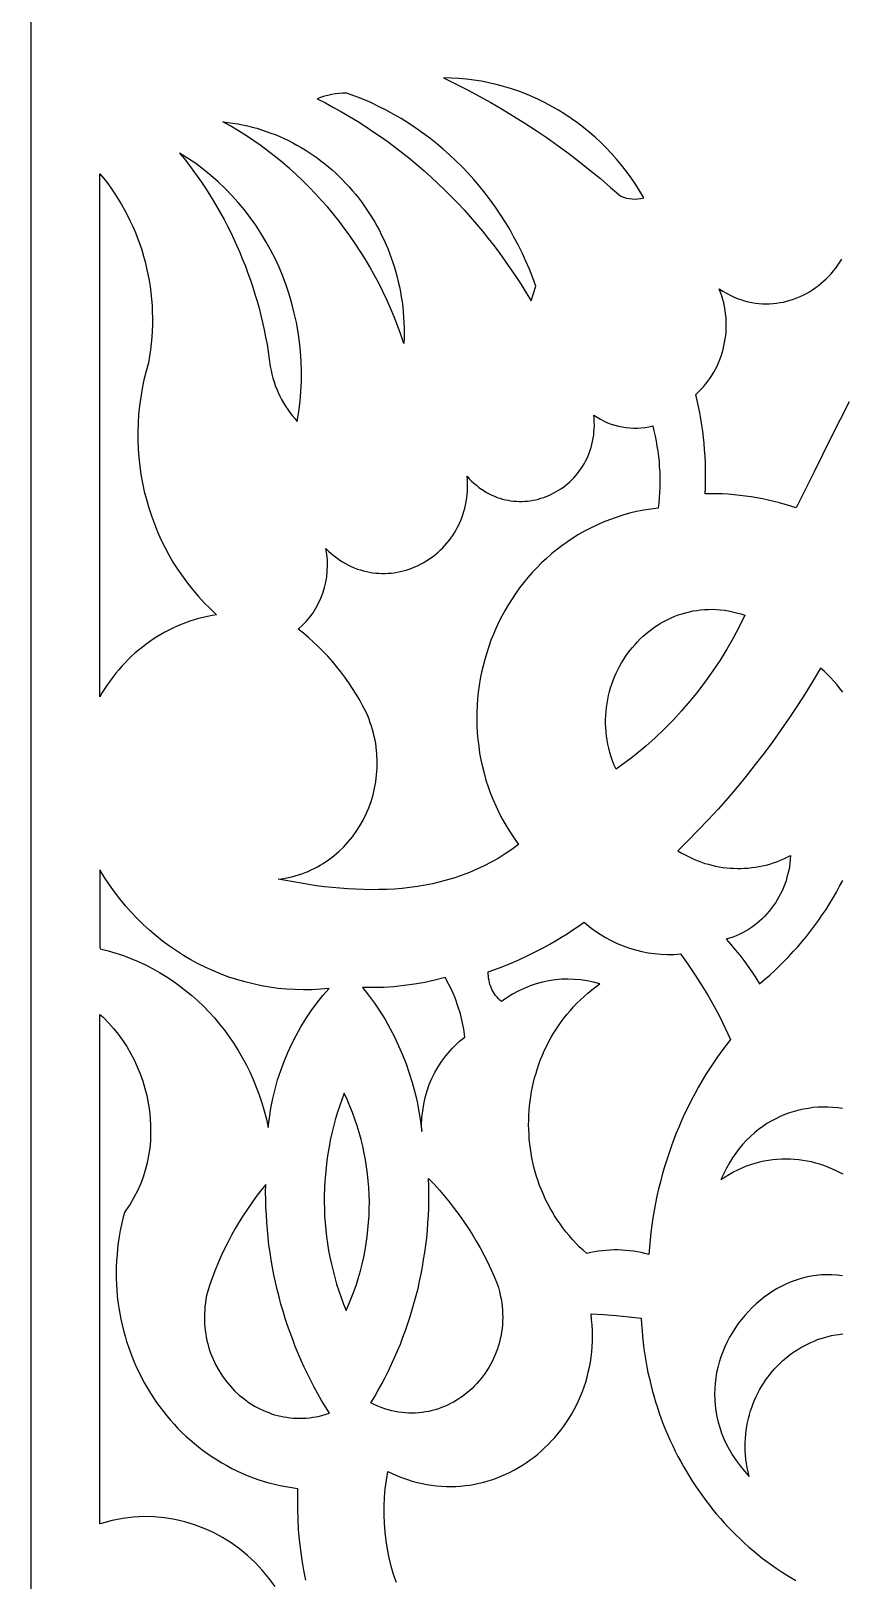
# Model space of a CAD drawing. Extents: x -570 to 570, y -425 to 425.
# Drawn here: x -510 to -451.2, y -110.7 to 1.6 of the extents above; entities that cross this region are included whole.
import ezdxf

# ---------------------------------------------------------------- set-up
doc = ezdxf.new("R2010")
doc.units = 0
doc.layers.add('LAYER_1', color=18, linetype='CONTINUOUS')
doc.layers.add('LAYER_2', color=4, linetype='CONTINUOUS')

msp = doc.modelspace()

# ---------------------------------------------------------------- linework, layer by layer
at = {"layer": 'LAYER_1'}
for points in [[(-480.08, -1.77), (-479.21, -2.19), (-478.35, -2.63), (-477.5, -3.08), (-476.66, -3.55), (-475.82, -4.03), (-475, -4.53), (-474.18, -5.04), (-473.37, -5.57), (-472.57, -6.12), (-471.77, -6.68), (-470.99, -7.25), (-470.22, -7.84), (-469.46, -8.45), (-468.7, -9.07), (-467.96, -9.7), (-467.23, -10.35), (-467.03, -10.42), (-466.82, -10.48), (-466.61, -10.52), (-466.4, -10.54), (-466.19, -10.55), (-465.98, -10.54), (-465.77, -10.51), (-465.56, -10.46), (-465.85, -9.97), (-466.16, -9.48), (-466.48, -9.01), (-466.82, -8.55), (-467.17, -8.1), (-467.53, -7.66), (-467.9, -7.24), (-468.29, -6.84), (-468.68, -6.44), (-469.09, -6.07), (-469.51, -5.7), (-469.93, -5.35), (-470.37, -5.02), (-470.82, -4.7), (-471.28, -4.39), (-471.74, -4.1), (-472.22, -3.83), (-472.7, -3.57), (-473.19, -3.33), (-473.68, -3.11), (-474.19, -2.9), (-474.7, -2.71), (-475.21, -2.53), (-475.74, -2.38), (-476.26, -2.24), (-476.8, -2.12), (-477.33, -2.01), (-477.88, -1.93), (-478.42, -1.86), (-478.97, -1.81), (-479.53, -1.78)], [(-487.11, -2.86), (-487.38, -2.87), (-487.65, -2.89), (-487.92, -2.93), (-488.19, -2.97), (-488.46, -3.03), (-488.72, -3.1), (-488.99, -3.18), (-489.24, -3.28), (-488.65, -3.58), (-488.06, -3.9), (-487.47, -4.23), (-486.89, -4.57), (-486.32, -4.91), (-485.76, -5.27), (-485.2, -5.64), (-484.65, -6.02), (-484.1, -6.41), (-483.56, -6.81), (-483.03, -7.22), (-482.51, -7.64), (-481.99, -8.07), (-481.48, -8.51), (-480.98, -8.96), (-480.49, -9.42), (-480, -9.88), (-479.52, -10.36), (-479.05, -10.85), (-478.59, -11.34), (-478.14, -11.84), (-477.69, -12.36), (-477.26, -12.88), (-476.83, -13.4), (-476.41, -13.94), (-476, -14.49), (-475.6, -15.04), (-475.21, -15.6), (-474.83, -16.17), (-474.45, -16.75), (-474.09, -17.34), (-473.73, -17.93), (-473.39, -16.87), (-473.61, -16.25), (-473.85, -15.64), (-474.11, -15.04), (-474.38, -14.45), (-474.67, -13.87), (-474.97, -13.3), (-475.28, -12.74), (-475.61, -12.19), (-475.96, -11.65), (-476.32, -11.13), (-476.69, -10.61), (-477.07, -10.11), (-477.47, -9.61), (-477.88, -9.13), (-478.3, -8.66), (-478.73, -8.21), (-479.18, -7.77), (-479.64, -7.34), (-480.11, -6.92), (-480.59, -6.52), (-481.08, -6.13), (-481.58, -5.76), (-482.09, -5.4), (-482.61, -5.05), (-483.14, -4.72), (-483.68, -4.41), (-484.23, -4.11), (-484.79, -3.83), (-485.36, -3.56), (-485.93, -3.31), (-486.52, -3.08)], [(-496.08, -4.95), (-495.72, -4.99), (-495.36, -5.04), (-495, -5.1), (-494.65, -5.17), (-494.3, -5.24), (-493.96, -5.33), (-493.62, -5.42), (-493.28, -5.53), (-492.94, -5.64), (-492.61, -5.76), (-492.28, -5.88), (-491.96, -6.02), (-491.64, -6.16), (-491.33, -6.31), (-491.02, -6.47), (-490.71, -6.63), (-490.41, -6.81), (-490.11, -6.99), (-489.82, -7.17), (-489.53, -7.37), (-489.25, -7.57), (-488.97, -7.78), (-488.69, -7.99), (-488.42, -8.21), (-488.16, -8.44), (-487.9, -8.67), (-487.65, -8.91), (-487.4, -9.16), (-487.16, -9.41), (-486.93, -9.67), (-486.7, -9.93), (-486.47, -10.2), (-486.25, -10.47), (-486.04, -10.75), (-485.83, -11.04), (-485.63, -11.32), (-485.44, -11.62), (-485.25, -11.92), (-485.07, -12.22), (-484.9, -12.53), (-484.73, -12.84), (-484.57, -13.16), (-484.41, -13.48), (-484.27, -13.81), (-484.13, -14.14), (-484, -14.47), (-483.87, -14.81), (-483.75, -15.15), (-483.64, -15.5), (-483.54, -15.84), (-483.44, -16.2), (-483.36, -16.55), (-483.28, -16.91), (-483.21, -17.27), (-483.14, -17.63), (-483.09, -18), (-483.04, -18.37), (-483, -18.74), (-482.97, -19.11), (-482.95, -19.49), (-482.94, -19.86), (-482.93, -20.24), (-482.94, -20.63), (-482.95, -21.01), (-483.17, -20.36), (-483.41, -19.72), (-483.65, -19.09), (-483.92, -18.47), (-484.19, -17.85), (-484.48, -17.24), (-484.78, -16.64), (-485.1, -16.05), (-485.42, -15.47), (-485.76, -14.89), (-486.12, -14.33), (-486.48, -13.77), (-486.86, -13.23), (-487.25, -12.69), (-487.65, -12.16), (-488.06, -11.65), (-488.48, -11.14), (-488.92, -10.65), (-489.36, -10.16), (-489.82, -9.69), (-490.29, -9.23), (-490.76, -8.78), (-491.25, -8.34), (-491.75, -7.91), (-492.26, -7.49), (-492.77, -7.09), (-493.3, -6.7), (-493.84, -6.32), (-494.38, -5.96), (-494.94, -5.61), (-495.5, -5.27)], [(-499.23, -7.21), (-498.9, -7.62), (-498.57, -8.03), (-498.26, -8.46), (-497.95, -8.89), (-497.64, -9.32), (-497.35, -9.76), (-497.06, -10.21), (-496.78, -10.66), (-496.51, -11.11), (-496.25, -11.57), (-496, -12.04), (-495.75, -12.51), (-495.51, -12.98), (-495.28, -13.46), (-495.06, -13.94), (-494.85, -14.43), (-494.65, -14.92), (-494.45, -15.42), (-494.26, -15.92), (-494.09, -16.42), (-493.92, -16.93), (-493.76, -17.44), (-493.6, -17.95), (-493.46, -18.47), (-493.33, -18.98), (-493.2, -19.51), (-493.09, -20.03), (-492.98, -20.56), (-492.88, -21.09), (-492.79, -21.62), (-492.72, -22.16), (-492.65, -22.69), (-492.59, -22.97), (-492.53, -23.25), (-492.45, -23.53), (-492.37, -23.8), (-492.28, -24.06), (-492.18, -24.32), (-492.07, -24.58), (-491.95, -24.84), (-491.82, -25.08), (-491.68, -25.33), (-491.54, -25.57), (-491.38, -25.8), (-491.22, -26.03), (-491.05, -26.25), (-490.87, -26.46), (-490.69, -26.67), (-490.57, -25.94), (-490.48, -25.21), (-490.42, -24.49), (-490.39, -23.77), (-490.39, -23.04), (-490.41, -22.33), (-490.46, -21.61), (-490.53, -20.9), (-490.63, -20.2), (-490.75, -19.5), (-490.9, -18.81), (-491.08, -18.13), (-491.27, -17.45), (-491.5, -16.79), (-491.74, -16.13), (-492.01, -15.49), (-492.3, -14.86), (-492.62, -14.23), (-492.96, -13.62), (-493.32, -13.03), (-493.7, -12.45), (-494.1, -11.88), (-494.52, -11.33), (-494.97, -10.8), (-495.43, -10.28), (-495.92, -9.78), (-496.42, -9.3), (-496.95, -8.84), (-497.49, -8.4), (-498.05, -7.98), (-498.64, -7.58)], [(-505, -46.63), (-505, -8.72), (-504.71, -9.07), (-504.43, -9.43), (-504.17, -9.8), (-503.91, -10.17), (-503.67, -10.55), (-503.43, -10.94), (-503.21, -11.33), (-503, -11.73), (-502.8, -12.14), (-502.61, -12.55), (-502.43, -12.97), (-502.27, -13.39), (-502.11, -13.81), (-501.97, -14.24), (-501.84, -14.68), (-501.72, -15.11), (-501.61, -15.56), (-501.52, -16), (-501.43, -16.45), (-501.36, -16.9), (-501.3, -17.35), (-501.26, -17.8), (-501.22, -18.26), (-501.2, -18.72), (-501.19, -19.18), (-501.19, -19.64), (-501.21, -20.1), (-501.24, -20.56), (-501.28, -21.03), (-501.33, -21.49), (-501.4, -21.95), (-501.48, -22.41), (-501.65, -23.03), (-501.81, -23.65), (-501.94, -24.28), (-502.04, -24.9), (-502.13, -25.53), (-502.19, -26.16), (-502.23, -26.79), (-502.25, -27.42), (-502.25, -28.04), (-502.22, -28.67), (-502.18, -29.29), (-502.11, -29.91), (-502.02, -30.52), (-501.91, -31.14), (-501.78, -31.74), (-501.63, -32.34), (-501.46, -32.94), (-501.27, -33.52), (-501.05, -34.1), (-500.82, -34.68), (-500.57, -35.24), (-500.3, -35.79), (-500.01, -36.34), (-499.7, -36.87), (-499.37, -37.39), (-499.02, -37.9), (-498.65, -38.4), (-498.26, -38.89), (-497.86, -39.36), (-497.44, -39.82), (-496.99, -40.26), (-496.54, -40.69), (-496.87, -40.74), (-497.19, -40.81), (-497.52, -40.88), (-497.84, -40.96), (-498.16, -41.06), (-498.47, -41.16), (-498.79, -41.27), (-499.1, -41.39), (-499.4, -41.52), (-499.7, -41.65), (-500, -41.8), (-500.29, -41.95), (-500.58, -42.11), (-500.86, -42.29), (-501.14, -42.46), (-501.41, -42.65), (-501.68, -42.85), (-501.94, -43.05), (-502.2, -43.26), (-502.46, -43.48), (-502.7, -43.7), (-502.94, -43.93), (-503.18, -44.17), (-503.41, -44.42), (-503.63, -44.67), (-503.85, -44.93), (-504.06, -45.2), (-504.26, -45.47), (-504.45, -45.75), (-504.64, -46.04), (-504.83, -46.33)], [(-464.91, -26.99), (-464.82, -27.36), (-464.74, -27.73), (-464.66, -28.09), (-464.6, -28.46), (-464.54, -28.83), (-464.49, -29.21), (-464.45, -29.58), (-464.43, -29.95), (-464.4, -30.33), (-464.39, -30.7), (-464.39, -31.08), (-464.4, -31.45), (-464.41, -31.83), (-464.44, -32.2), (-464.47, -32.58), (-464.51, -32.95), (-465.04, -33.02), (-465.56, -33.11), (-466.08, -33.21), (-466.58, -33.33), (-467.08, -33.47), (-467.56, -33.63), (-468.04, -33.8), (-468.51, -33.98), (-468.96, -34.18), (-469.41, -34.4), (-469.85, -34.63), (-470.28, -34.87), (-470.69, -35.13), (-471.1, -35.4), (-471.5, -35.68), (-471.88, -35.98), (-472.26, -36.28), (-472.62, -36.6), (-472.97, -36.93), (-473.31, -37.28), (-473.64, -37.63), (-473.96, -37.99), (-474.27, -38.36), (-474.56, -38.74), (-474.84, -39.13), (-475.11, -39.53), (-475.37, -39.94), (-475.61, -40.36), (-475.84, -40.78), (-476.06, -41.21), (-476.27, -41.64), (-476.46, -42.09), (-476.64, -42.54), (-476.8, -42.99), (-476.95, -43.45), (-477.09, -43.92), (-477.21, -44.38), (-477.32, -44.86), (-477.42, -45.33), (-477.5, -45.81), (-477.56, -46.3), (-477.61, -46.78), (-477.65, -47.27), (-477.67, -47.76), (-477.67, -48.25), (-477.66, -48.74), (-477.63, -49.24), (-477.59, -49.73), (-477.53, -50.22), (-477.46, -50.71), (-477.37, -51.21), (-477.26, -51.7), (-477.14, -52.18), (-477, -52.67), (-476.84, -53.15), (-476.67, -53.64), (-476.48, -54.11), (-476.27, -54.59), (-476.04, -55.06), (-475.8, -55.53), (-475.53, -55.99), (-475.25, -56.44), (-474.96, -56.89), (-474.64, -57.34), (-475.13, -57.7), (-475.62, -58.03), (-476.12, -58.35), (-476.63, -58.63), (-477.14, -58.9), (-477.66, -59.14), (-478.19, -59.37), (-478.72, -59.57), (-479.25, -59.75), (-479.79, -59.91), (-480.33, -60.06), (-480.87, -60.19), (-481.42, -60.29), (-481.97, -60.39), (-482.53, -60.46), (-483.08, -60.52), (-483.64, -60.57), (-484.2, -60.6), (-484.77, -60.61), (-485.33, -60.62), (-485.89, -60.61), (-486.46, -60.59), (-487.02, -60.56), (-487.59, -60.51), (-488.16, -60.46), (-488.72, -60.4), (-489.28, -60.33), (-489.85, -60.25), (-490.97, -60.06), (-492.08, -59.85), (-491.82, -59.82), (-491.57, -59.78), (-491.32, -59.74), (-491.07, -59.68), (-490.83, -59.62), (-490.59, -59.55), (-490.35, -59.47), (-490.12, -59.38), (-489.89, -59.29), (-489.67, -59.19), (-489.45, -59.08), (-489.23, -58.97), (-489.02, -58.85), (-488.81, -58.73), (-488.41, -58.46), (-488.03, -58.17), (-487.66, -57.85), (-487.32, -57.52), (-486.99, -57.16), (-486.69, -56.79), (-486.41, -56.4), (-486.14, -55.99), (-485.91, -55.57), (-485.69, -55.13), (-485.5, -54.68), (-485.33, -54.22), (-485.19, -53.75), (-485.08, -53.27), (-484.99, -52.79), (-484.93, -52.29), (-484.89, -51.79), (-484.89, -51.29), (-484.91, -50.79), (-484.96, -50.28), (-485, -50.03), (-485.04, -49.77), (-485.1, -49.52), (-485.16, -49.26), (-485.23, -49.01), (-485.3, -48.76), (-485.39, -48.51), (-485.48, -48.26), (-485.58, -48.01), (-485.69, -47.76), (-485.92, -47.32), (-486.16, -46.88), (-486.41, -46.45), (-486.67, -46.03), (-486.94, -45.62), (-487.23, -45.22), (-487.52, -44.83), (-487.83, -44.44), (-488.14, -44.07), (-488.47, -43.7), (-488.8, -43.35), (-489.14, -43), (-489.5, -42.67), (-489.86, -42.34), (-490.23, -42.03), (-490.61, -41.72), (-490.31, -41.45), (-490.03, -41.17), (-489.78, -40.86), (-489.54, -40.54), (-489.33, -40.2), (-489.14, -39.85), (-488.97, -39.48), (-488.83, -39.11), (-488.71, -38.72), (-488.62, -38.33), (-488.55, -37.93), (-488.51, -37.53), (-488.49, -37.12), (-488.5, -36.71), (-488.54, -36.3), (-488.61, -35.89), (-488.42, -36.07), (-488.22, -36.25), (-488.02, -36.42), (-487.82, -36.57), (-487.61, -36.72), (-487.41, -36.85), (-487.19, -36.97), (-486.98, -37.09), (-486.77, -37.19), (-486.55, -37.28), (-486.33, -37.37), (-486.11, -37.44), (-485.89, -37.51), (-485.67, -37.56), (-485.44, -37.6), (-485.22, -37.64), (-485, -37.67), (-484.77, -37.68), (-484.55, -37.69), (-484.32, -37.69), (-484.1, -37.68), (-483.88, -37.66), (-483.66, -37.64), (-483.44, -37.6), (-483.22, -37.56), (-483.01, -37.51), (-482.79, -37.45), (-482.58, -37.38), (-482.37, -37.3), (-482.17, -37.22), (-481.96, -37.13), (-481.76, -37.03), (-481.56, -36.92), (-481.37, -36.81), (-481.18, -36.69), (-481, -36.56), (-480.81, -36.43), (-480.64, -36.29), (-480.47, -36.14), (-480.3, -35.99), (-480.14, -35.83), (-479.98, -35.66), (-479.83, -35.49), (-479.68, -35.31), (-479.55, -35.13), (-479.41, -34.93), (-479.29, -34.74), (-479.17, -34.54), (-479.06, -34.33), (-478.95, -34.12), (-478.85, -33.9), (-478.76, -33.67), (-478.68, -33.45), (-478.61, -33.21), (-478.54, -32.97), (-478.49, -32.73), (-478.44, -32.48), (-478.4, -32.23), (-478.37, -31.98), (-478.35, -31.72), (-478.34, -31.45), (-478.34, -31.18), (-478.35, -30.91), (-478.37, -30.63), (-478.21, -30.82), (-478.04, -30.99), (-477.87, -31.15), (-477.69, -31.3), (-477.51, -31.45), (-477.33, -31.58), (-477.14, -31.7), (-476.96, -31.82), (-476.77, -31.92), (-476.57, -32.01), (-476.38, -32.1), (-476.19, -32.18), (-475.99, -32.24), (-475.79, -32.3), (-475.59, -32.35), (-475.39, -32.39), (-475.19, -32.43), (-474.99, -32.45), (-474.79, -32.46), (-474.59, -32.47), (-474.38, -32.47), (-474.18, -32.46), (-473.98, -32.44), (-473.79, -32.42), (-473.59, -32.39), (-473.39, -32.35), (-473.2, -32.3), (-473.01, -32.24), (-472.81, -32.18), (-472.63, -32.11), (-472.44, -32.04), (-472.26, -31.95), (-471.9, -31.76), (-471.73, -31.66), (-471.56, -31.55), (-471.39, -31.43), (-471.23, -31.31), (-471.07, -31.18), (-470.92, -31.04), (-470.77, -30.9), (-470.63, -30.75), (-470.49, -30.6), (-470.36, -30.44), (-470.23, -30.27), (-470.11, -30.1), (-469.99, -29.93), (-469.89, -29.75), (-469.78, -29.56), (-469.69, -29.37), (-469.6, -29.17), (-469.52, -28.97), (-469.44, -28.76), (-469.38, -28.55), (-469.32, -28.34), (-469.27, -28.12), (-469.23, -27.89), (-469.19, -27.66), (-469.17, -27.43), (-469.15, -27.2), (-469.14, -26.96), (-469.15, -26.71), (-469.16, -26.46), (-469.18, -26.21), (-468.94, -26.37), (-468.7, -26.51), (-468.44, -26.64), (-468.19, -26.76), (-467.93, -26.86), (-467.66, -26.94), (-467.39, -27.02), (-467.12, -27.07), (-466.85, -27.12), (-466.57, -27.14), (-466.3, -27.16), (-466.02, -27.16), (-465.74, -27.14), (-465.46, -27.11), (-465.19, -27.06)], [(-458.22, -40.72), (-458.63, -41.56), (-459.07, -42.38), (-459.54, -43.19), (-460.02, -43.98), (-460.54, -44.75), (-461.07, -45.5), (-461.63, -46.24), (-462.21, -46.95), (-462.81, -47.64), (-463.43, -48.32), (-464.07, -48.97), (-464.73, -49.6), (-465.41, -50.21), (-466.11, -50.79), (-466.47, -51.08), (-466.83, -51.35), (-467.2, -51.62), (-467.57, -51.89), (-467.7, -51.59), (-467.82, -51.28), (-467.92, -50.98), (-468.01, -50.68), (-468.09, -50.37), (-468.16, -50.07), (-468.21, -49.77), (-468.26, -49.47), (-468.29, -49.17), (-468.31, -48.87), (-468.32, -48.57), (-468.32, -48.27), (-468.31, -47.98), (-468.29, -47.69), (-468.26, -47.4), (-468.22, -47.11), (-468.17, -46.82), (-468.11, -46.54), (-468.04, -46.26), (-467.97, -45.99), (-467.88, -45.72), (-467.78, -45.45), (-467.68, -45.19), (-467.56, -44.93), (-467.44, -44.68), (-467.31, -44.43), (-467.17, -44.18), (-467.03, -43.95), (-466.88, -43.71), (-466.72, -43.48), (-466.55, -43.26), (-466.37, -43.05), (-466.19, -42.84), (-466, -42.64), (-465.81, -42.44), (-465.61, -42.25), (-465.4, -42.07), (-465.19, -41.9), (-464.97, -41.73), (-464.75, -41.57), (-464.52, -41.42), (-464.29, -41.28), (-464.05, -41.15), (-463.8, -41.02), (-463.56, -40.91), (-463.3, -40.8), (-463.05, -40.7), (-462.78, -40.62), (-462.52, -40.54), (-462.25, -40.47), (-461.98, -40.41), (-461.7, -40.37), (-461.43, -40.33), (-461.15, -40.31), (-460.86, -40.3), (-460.58, -40.29), (-460.29, -40.3), (-460, -40.33), (-459.7, -40.36), (-459.41, -40.41), (-459.11, -40.47), (-458.82, -40.54), (-458.52, -40.62)], [(-505, -64.8), (-504.98, -64.9), (-504.41, -65.04), (-503.85, -65.21), (-503.3, -65.39), (-502.76, -65.6), (-502.23, -65.82), (-501.7, -66.07), (-501.19, -66.33), (-500.69, -66.61), (-500.19, -66.91), (-499.71, -67.23), (-499.24, -67.56), (-498.79, -67.92), (-498.34, -68.28), (-497.91, -68.67), (-497.49, -69.07), (-497.09, -69.48), (-496.7, -69.91), (-496.32, -70.36), (-495.96, -70.81), (-495.62, -71.29), (-495.29, -71.77), (-494.97, -72.27), (-494.68, -72.78), (-494.4, -73.3), (-494.13, -73.83), (-493.89, -74.38), (-493.66, -74.93), (-493.45, -75.5), (-493.26, -76.07), (-493.08, -76.66), (-492.93, -77.25), (-492.8, -77.86), (-492.71, -77.15), (-492.6, -76.45), (-492.46, -75.76), (-492.3, -75.07), (-492.11, -74.4), (-491.89, -73.73), (-491.64, -73.07), (-491.38, -72.43), (-491.08, -71.8), (-490.77, -71.18), (-490.43, -70.57), (-490.06, -69.98), (-489.67, -69.41), (-489.26, -68.85), (-488.83, -68.3), (-488.37, -67.78), (-489, -67.83), (-489.62, -67.87), (-490.24, -67.88), (-490.86, -67.86), (-491.47, -67.83), (-492.08, -67.77), (-492.69, -67.68), (-493.29, -67.58), (-493.89, -67.45), (-494.48, -67.31), (-495.06, -67.14), (-495.64, -66.95), (-496.21, -66.74), (-496.77, -66.51), (-497.32, -66.26), (-497.87, -65.99), (-498.4, -65.7), (-498.93, -65.39), (-499.45, -65.06), (-499.95, -64.71), (-500.45, -64.35), (-500.93, -63.96), (-501.4, -63.56), (-501.86, -63.14), (-502.3, -62.7), (-502.73, -62.25), (-503.15, -61.78), (-503.55, -61.29), (-503.94, -60.78), (-504.31, -60.26), (-504.66, -59.73), (-505, -59.17)], [(-462.9, -65.28), (-462.37, -66.01), (-461.87, -66.75), (-461.39, -67.5), (-460.92, -68.27), (-460.48, -69.05), (-460.05, -69.84), (-459.65, -70.65), (-459.27, -71.47), (-459.59, -71.88), (-459.9, -72.31), (-460.21, -72.73), (-460.51, -73.17), (-460.79, -73.61), (-461.07, -74.05), (-461.35, -74.5), (-461.61, -74.96), (-461.86, -75.42), (-462.11, -75.89), (-462.34, -76.36), (-462.57, -76.83), (-462.79, -77.31), (-463, -77.79), (-463.2, -78.28), (-463.39, -78.77), (-463.58, -79.27), (-463.75, -79.77), (-463.91, -80.27), (-464.07, -80.78), (-464.22, -81.29), (-464.35, -81.8), (-464.48, -82.31), (-464.6, -82.83), (-464.7, -83.35), (-464.8, -83.88), (-464.89, -84.4), (-464.97, -84.93), (-465.04, -85.46), (-465.1, -86), (-465.15, -86.53), (-465.19, -87.07), (-465.47, -87), (-465.74, -86.93), (-466.02, -86.88), (-466.3, -86.83), (-466.58, -86.8), (-466.87, -86.77), (-467.15, -86.75), (-467.43, -86.74), (-467.71, -86.74), (-468, -86.75), (-468.28, -86.77), (-468.56, -86.8), (-468.84, -86.83), (-469.12, -86.88), (-469.4, -86.93), (-469.68, -87), (-469.96, -86.75), (-470.23, -86.5), (-470.48, -86.24), (-470.73, -85.97), (-470.97, -85.7), (-471.2, -85.42), (-471.42, -85.14), (-471.63, -84.85), (-471.83, -84.56), (-472.03, -84.26), (-472.21, -83.96), (-472.38, -83.65), (-472.54, -83.34), (-472.7, -83.03), (-472.84, -82.71), (-472.98, -82.39), (-473.11, -82.07), (-473.22, -81.74), (-473.33, -81.41), (-473.43, -81.08), (-473.52, -80.74), (-473.6, -80.4), (-473.67, -80.06), (-473.73, -79.72), (-473.78, -79.38), (-473.83, -79.04), (-473.86, -78.7), (-473.88, -78.35), (-473.9, -78.01), (-473.91, -77.66), (-473.9, -77.32), (-473.89, -76.97), (-473.87, -76.63), (-473.84, -76.28), (-473.8, -75.94), (-473.75, -75.6), (-473.69, -75.26), (-473.63, -74.92), (-473.55, -74.58), (-473.47, -74.25), (-473.37, -73.92), (-473.27, -73.59), (-473.16, -73.26), (-473.04, -72.94), (-472.91, -72.62), (-472.77, -72.3), (-472.62, -71.99), (-472.46, -71.68), (-472.3, -71.37), (-472.12, -71.07), (-471.94, -70.78), (-471.74, -70.49), (-471.54, -70.2), (-471.33, -69.92), (-471.11, -69.64), (-470.88, -69.37), (-470.65, -69.11), (-470.4, -68.85), (-470.14, -68.6), (-469.88, -68.36), (-469.61, -68.12), (-469.33, -67.89), (-469.04, -67.67), (-468.74, -67.45), (-469.2, -67.33), (-469.66, -67.23), (-470.12, -67.16), (-470.59, -67.12), (-471.06, -67.1), (-471.52, -67.11), (-471.99, -67.16), (-472.45, -67.22), (-472.9, -67.32), (-473.35, -67.44), (-473.8, -67.59), (-474.23, -67.77), (-474.66, -67.97), (-475.08, -68.2), (-475.48, -68.45), (-475.88, -68.73), (-475.99, -68.63), (-476.1, -68.53), (-476.2, -68.41), (-476.3, -68.3), (-476.38, -68.17), (-476.46, -68.05), (-476.54, -67.91), (-476.6, -67.78), (-476.66, -67.64), (-476.71, -67.49), (-476.75, -67.34), (-476.78, -67.19), (-476.81, -67.04), (-476.82, -66.89), (-476.83, -66.73), (-476.83, -66.57), (-476.37, -66.41), (-475.91, -66.24), (-475.46, -66.06), (-475.01, -65.87), (-474.56, -65.67), (-474.12, -65.47), (-473.67, -65.25), (-473.24, -65.03), (-472.8, -64.8), (-472.38, -64.57), (-471.95, -64.32), (-471.53, -64.07), (-471.11, -63.81), (-470.7, -63.54), (-470.29, -63.26), (-469.89, -62.97), (-469.51, -63.28), (-469.13, -63.57), (-468.73, -63.84), (-468.32, -64.08), (-467.91, -64.31), (-467.48, -64.51), (-467.05, -64.69), (-466.6, -64.85), (-466.16, -64.98), (-465.7, -65.1), (-465.24, -65.19), (-464.78, -65.25), (-464.31, -65.3), (-463.84, -65.32), (-463.37, -65.31)], [(-479.96, -66.99), (-480.7, -67.18), (-481.44, -67.34), (-482.18, -67.47), (-482.93, -67.57), (-483.68, -67.65), (-484.44, -67.7), (-485.19, -67.72), (-485.95, -67.71), (-485.51, -68.27), (-485.09, -68.84), (-484.7, -69.43), (-484.32, -70.03), (-483.97, -70.65), (-483.64, -71.28), (-483.34, -71.93), (-483.06, -72.58), (-482.8, -73.24), (-482.56, -73.92), (-482.35, -74.6), (-482.16, -75.3), (-482, -76), (-481.86, -76.71), (-481.75, -77.42), (-481.66, -78.14), (-481.67, -77.64), (-481.65, -77.14), (-481.59, -76.65), (-481.51, -76.16), (-481.41, -75.68), (-481.27, -75.21), (-481.11, -74.75), (-480.92, -74.3), (-480.7, -73.87), (-480.46, -73.45), (-480.2, -73.05), (-479.91, -72.66), (-479.6, -72.29), (-479.43, -72.11), (-479.27, -71.94), (-479.09, -71.77), (-478.91, -71.61), (-478.72, -71.46), (-478.53, -71.31), (-478.61, -70.73), (-478.72, -70.17), (-478.86, -69.61), (-479.03, -69.07), (-479.22, -68.53), (-479.44, -68), (-479.69, -67.49)], [(-487.29, -75.37), (-487.46, -75.85), (-487.63, -76.33), (-487.79, -76.81), (-487.93, -77.3), (-488.06, -77.78), (-488.18, -78.27), (-488.29, -78.77), (-488.38, -79.26), (-488.47, -79.76), (-488.54, -80.26), (-488.6, -80.76), (-488.65, -81.26), (-488.69, -81.76), (-488.71, -82.26), (-488.73, -82.77), (-488.73, -83.27), (-488.72, -83.77), (-488.7, -84.27), (-488.66, -84.77), (-488.62, -85.28), (-488.56, -85.78), (-488.49, -86.27), (-488.41, -86.77), (-488.32, -87.27), (-488.21, -87.76), (-488.09, -88.25), (-487.97, -88.74), (-487.83, -89.22), (-487.67, -89.71), (-487.51, -90.19), (-487.34, -90.66), (-487.15, -91.13), (-486.94, -90.66), (-486.75, -90.19), (-486.57, -89.71), (-486.4, -89.23), (-486.25, -88.74), (-486.11, -88.25), (-485.98, -87.76), (-485.87, -87.26), (-485.77, -86.76), (-485.69, -86.26), (-485.61, -85.76), (-485.56, -85.26), (-485.51, -84.75), (-485.48, -84.25), (-485.47, -83.74), (-485.46, -83.24), (-485.48, -82.73), (-485.5, -82.22), (-485.54, -81.72), (-485.59, -81.22), (-485.66, -80.71), (-485.74, -80.21), (-485.83, -79.71), (-485.94, -79.22), (-486.06, -78.72), (-486.19, -78.23), (-486.34, -77.75), (-486.5, -77.26), (-486.68, -76.78), (-486.87, -76.31), (-487.07, -75.84)], [(-481.16, -81.56), (-480.77, -81.97), (-480.38, -82.4), (-480.01, -82.83), (-479.65, -83.27), (-479.3, -83.72), (-478.96, -84.17), (-478.63, -84.64), (-478.32, -85.12), (-478.01, -85.6), (-477.71, -86.09), (-477.43, -86.59), (-477.16, -87.1), (-476.9, -87.61), (-476.65, -88.13), (-476.41, -88.66), (-476.19, -89.19), (-476.1, -89.47), (-476.02, -89.75), (-475.96, -90.02), (-475.9, -90.29), (-475.86, -90.57), (-475.82, -90.84), (-475.8, -91.11), (-475.79, -91.38), (-475.78, -91.64), (-475.79, -91.91), (-475.81, -92.17), (-475.83, -92.43), (-475.87, -92.68), (-475.91, -92.93), (-475.96, -93.18), (-476.02, -93.43), (-476.09, -93.67), (-476.17, -93.91), (-476.26, -94.15), (-476.35, -94.38), (-476.45, -94.61), (-476.56, -94.83), (-476.67, -95.05), (-476.8, -95.26), (-476.93, -95.47), (-477.06, -95.67), (-477.21, -95.87), (-477.36, -96.06), (-477.51, -96.25), (-477.67, -96.43), (-477.84, -96.6), (-478.01, -96.77), (-478.19, -96.94), (-478.38, -97.09), (-478.56, -97.24), (-478.76, -97.38), (-478.96, -97.52), (-479.16, -97.65), (-479.36, -97.77), (-479.57, -97.88), (-479.79, -97.98), (-480.01, -98.08), (-480.23, -98.17), (-480.45, -98.25), (-480.68, -98.32), (-480.91, -98.38), (-481.15, -98.44), (-481.38, -98.48), (-481.62, -98.52), (-481.86, -98.55), (-482.1, -98.56), (-482.35, -98.57), (-482.59, -98.57), (-482.84, -98.55), (-483.09, -98.53), (-483.34, -98.5), (-483.59, -98.45), (-483.84, -98.4), (-484.09, -98.33), (-484.34, -98.25), (-484.59, -98.16), (-484.84, -98.06), (-485.1, -97.95), (-485.35, -97.83), (-485.07, -97.37), (-484.81, -96.91), (-484.56, -96.44), (-484.31, -95.98), (-484.07, -95.5), (-483.85, -95.02), (-483.63, -94.54), (-483.42, -94.05), (-483.21, -93.56), (-483.02, -93.07), (-482.84, -92.57), (-482.67, -92.07), (-482.5, -91.57), (-482.35, -91.06), (-482.2, -90.55), (-482.06, -90.04), (-481.93, -89.52), (-481.82, -89), (-481.71, -88.48), (-481.61, -87.96), (-481.52, -87.43), (-481.44, -86.91), (-481.37, -86.38), (-481.3, -85.85), (-481.25, -85.32), (-481.21, -84.78), (-481.18, -84.25), (-481.15, -83.71), (-481.14, -83.18), (-481.14, -82.64), (-481.14, -82.1)], [(-492.97, -81.99), (-493.32, -82.42), (-493.66, -82.86), (-493.98, -83.31), (-494.3, -83.77), (-494.6, -84.23), (-494.9, -84.7), (-495.18, -85.18), (-495.45, -85.67), (-495.71, -86.16), (-495.96, -86.66), (-496.2, -87.17), (-496.42, -87.68), (-496.63, -88.2), (-496.83, -88.72), (-497.02, -89.25), (-497.2, -89.79), (-497.26, -90.05), (-497.31, -90.31), (-497.35, -90.57), (-497.38, -90.83), (-497.4, -91.08), (-497.42, -91.34), (-497.42, -91.59), (-497.42, -91.84), (-497.41, -92.09), (-497.39, -92.34), (-497.36, -92.58), (-497.33, -92.83), (-497.29, -93.07), (-497.24, -93.3), (-497.18, -93.54), (-497.12, -93.77), (-497.05, -94), (-496.97, -94.22), (-496.79, -94.66), (-496.59, -95.09), (-496.36, -95.49), (-496.11, -95.89), (-495.84, -96.26), (-495.54, -96.61), (-495.23, -96.94), (-494.89, -97.26), (-494.54, -97.54), (-494.17, -97.81), (-493.79, -98.05), (-493.59, -98.16), (-493.39, -98.26), (-493.18, -98.36), (-492.97, -98.45), (-492.76, -98.53), (-492.55, -98.61), (-492.33, -98.68), (-492.11, -98.74), (-491.89, -98.79), (-491.67, -98.83), (-491.44, -98.87), (-491.21, -98.9), (-490.98, -98.92), (-490.75, -98.93), (-490.51, -98.94), (-490.27, -98.93), (-490.04, -98.92), (-489.8, -98.9), (-489.56, -98.87), (-489.32, -98.83), (-489.08, -98.78), (-488.83, -98.72), (-488.59, -98.65), (-488.35, -98.57), (-488.64, -98.11), (-488.92, -97.64), (-489.19, -97.17), (-489.45, -96.69), (-489.7, -96.21), (-489.94, -95.73), (-490.18, -95.24), (-490.4, -94.74), (-490.62, -94.25), (-490.83, -93.74), (-491.02, -93.24), (-491.21, -92.73), (-491.39, -92.22), (-491.56, -91.7), (-491.72, -91.18), (-491.87, -90.66), (-492.01, -90.13), (-492.15, -89.6), (-492.27, -89.07), (-492.38, -88.54), (-492.48, -88), (-492.58, -87.46), (-492.66, -86.92), (-492.74, -86.38), (-492.8, -85.84), (-492.85, -85.29), (-492.9, -84.75), (-492.93, -84.2), (-492.96, -83.65), (-492.97, -83.1), (-492.98, -82.54)]]:
    msp.add_lwpolyline(points, close=True, dxfattribs=at)
for points in [[(-450.67, -25.26), (-451.96, -27.82), (-453.23, -30.38), (-454.5, -32.94), (-454.9, -32.81), (-455.31, -32.69), (-455.71, -32.57), (-456.12, -32.47), (-456.53, -32.37), (-456.94, -32.29), (-457.35, -32.21), (-457.77, -32.14), (-458.18, -32.08), (-458.6, -32.03), (-459.01, -31.99), (-459.43, -31.95), (-459.85, -31.93), (-460.27, -31.91), (-460.69, -31.91), (-461.11, -31.91), (-461.08, -31.46), (-461.07, -31), (-461.07, -30.55), (-461.07, -30.09), (-461.09, -29.64), (-461.11, -29.19), (-461.14, -28.73), (-461.18, -28.28), (-461.22, -27.83), (-461.28, -27.38), (-461.34, -26.93), (-461.42, -26.48), (-461.5, -26.04), (-461.58, -25.59), (-461.68, -25.15), (-461.79, -24.71), (-461.59, -24.53), (-461.41, -24.35), (-461.23, -24.16), (-461.07, -23.96), (-460.91, -23.76), (-460.76, -23.55), (-460.61, -23.33), (-460.48, -23.11), (-460.36, -22.89), (-460.24, -22.66), (-460.14, -22.42), (-460.04, -22.18), (-459.95, -21.94), (-459.87, -21.7), (-459.8, -21.45), (-459.74, -21.2), (-459.69, -20.94), (-459.65, -20.69), (-459.61, -20.43), (-459.59, -20.17), (-459.58, -19.91), (-459.57, -19.65), (-459.58, -19.39), (-459.59, -19.13), (-459.62, -18.86), (-459.66, -18.6), (-459.7, -18.34), (-459.76, -18.08), (-459.82, -17.83), (-459.9, -17.57), (-459.99, -17.32), (-460.08, -17.06), (-459.83, -17.23), (-459.56, -17.38), (-459.3, -17.52), (-459.04, -17.64), (-458.78, -17.75), (-458.52, -17.84), (-458.25, -17.92), (-457.99, -17.99), (-457.73, -18.05), (-457.46, -18.09), (-457.2, -18.12), (-456.94, -18.14), (-456.68, -18.15), (-456.43, -18.15), (-456.17, -18.13), (-455.92, -18.1), (-455.67, -18.06), (-455.42, -18.02), (-455.17, -17.96), (-454.93, -17.89), (-454.69, -17.81), (-454.45, -17.72), (-454.22, -17.62), (-453.99, -17.51), (-453.76, -17.39), (-453.54, -17.27), (-453.33, -17.13), (-453.12, -16.99), (-452.91, -16.83), (-452.71, -16.67), (-452.52, -16.51), (-452.33, -16.33), (-452.14, -16.15), (-451.97, -15.96), (-451.8, -15.76), (-451.63, -15.56), (-451.48, -15.35), (-451.33, -15.13), (-451.19, -14.91)], [(-451.12, -46.3), (-451.33, -46.03), (-451.54, -45.76), (-451.76, -45.5), (-451.99, -45.25), (-452.23, -45.01), (-452.48, -44.78), (-452.73, -44.55), (-453.27, -45.46), (-453.83, -46.37), (-454.4, -47.26), (-454.98, -48.14), (-455.58, -49.01), (-456.2, -49.87), (-456.82, -50.72), (-457.47, -51.55), (-458.12, -52.38), (-458.79, -53.19), (-459.47, -53.99), (-460.17, -54.78), (-460.88, -55.55), (-461.6, -56.31), (-462.33, -57.06), (-463.08, -57.79), (-462.84, -57.94), (-462.61, -58.07), (-462.36, -58.2), (-462.12, -58.32), (-461.87, -58.43), (-461.62, -58.53), (-461.37, -58.62), (-461.12, -58.71), (-460.86, -58.78), (-460.61, -58.85), (-460.35, -58.91), (-460.09, -58.96), (-459.83, -59), (-459.56, -59.03), (-459.3, -59.06), (-459.04, -59.07), (-458.77, -59.08), (-458.51, -59.08), (-458.25, -59.07), (-457.98, -59.05), (-457.72, -59.02), (-457.46, -58.99), (-457.2, -58.94), (-456.94, -58.89), (-456.68, -58.83), (-456.42, -58.76), (-456.16, -58.68), (-455.91, -58.59), (-455.65, -58.49), (-455.4, -58.39), (-455.16, -58.27), (-454.91, -58.15), (-454.93, -58.42), (-454.96, -58.69), (-454.99, -58.95), (-455.04, -59.21), (-455.1, -59.47), (-455.17, -59.72), (-455.24, -59.97), (-455.33, -60.21), (-455.42, -60.45), (-455.52, -60.69), (-455.63, -60.92), (-455.75, -61.14), (-455.88, -61.36), (-456.01, -61.58), (-456.16, -61.79), (-456.31, -61.99), (-456.46, -62.18), (-456.63, -62.37), (-456.8, -62.56), (-456.98, -62.73), (-457.16, -62.9), (-457.35, -63.06), (-457.55, -63.21), (-457.75, -63.36), (-457.96, -63.5), (-458.18, -63.62), (-458.4, -63.74), (-458.63, -63.86), (-458.86, -63.96), (-459.09, -64.05), (-459.33, -64.13), (-459.58, -64.2), (-459.24, -64.58), (-458.92, -64.97), (-458.6, -65.36), (-458.29, -65.76), (-458, -66.17), (-457.71, -66.58), (-457.43, -67.01), (-457.16, -67.44), (-456.79, -67.13), (-456.42, -66.81), (-456.06, -66.48), (-455.71, -66.15), (-455.37, -65.81), (-455.03, -65.46), (-454.71, -65.11), (-454.38, -64.75), (-454.07, -64.38), (-453.76, -64.01), (-453.46, -63.63), (-453.17, -63.24), (-452.89, -62.85), (-452.61, -62.45), (-452.34, -62.05), (-452.08, -61.64), (-451.83, -61.22), (-451.58, -60.8), (-451.35, -60.37), (-451.12, -59.94)], [(-492.29, -111.13), (-492.75, -110.52), (-493.23, -109.94), (-493.75, -109.39), (-494.3, -108.89), (-494.88, -108.41), (-495.49, -107.98), (-496.12, -107.59), (-496.77, -107.23), (-497.45, -106.93), (-498.14, -106.66), (-498.85, -106.45), (-499.57, -106.28), (-500.31, -106.16), (-501.06, -106.09), (-501.81, -106.07), (-502.58, -106.11), (-503.34, -106.2), (-504.11, -106.35), (-504.88, -106.56), (-505, -106.6), (-505, -69.66), (-504.76, -69.87), (-504.38, -70.26), (-504.01, -70.67), (-503.67, -71.09), (-503.35, -71.53), (-503.05, -71.99), (-502.77, -72.47), (-502.52, -72.96), (-502.29, -73.46), (-502.08, -73.97), (-501.89, -74.49), (-501.73, -75.02), (-501.6, -75.55), (-501.49, -76.09), (-501.41, -76.64), (-501.35, -77.18), (-501.32, -77.73), (-501.32, -78.27), (-501.34, -78.82), (-501.39, -79.36), (-501.47, -79.89), (-501.57, -80.42), (-501.71, -80.95), (-501.87, -81.46), (-502.06, -81.96), (-502.28, -82.46), (-502.53, -82.94), (-502.81, -83.41), (-503.14, -83.89), (-503.22, -84.02), (-503.33, -84.45), (-503.43, -84.89), (-503.52, -85.33), (-503.6, -85.77), (-503.67, -86.21), (-503.72, -86.64), (-503.76, -87.08), (-503.8, -87.51), (-503.81, -87.95), (-503.82, -88.38), (-503.82, -88.81), (-503.8, -89.24), (-503.78, -89.66), (-503.74, -90.09), (-503.69, -90.51), (-503.63, -90.93), (-503.56, -91.34), (-503.48, -91.76), (-503.39, -92.17), (-503.29, -92.57), (-503.18, -92.98), (-503.06, -93.37), (-502.93, -93.77), (-502.79, -94.16), (-502.64, -94.55), (-502.49, -94.93), (-502.32, -95.3), (-502.14, -95.68), (-501.95, -96.04), (-501.76, -96.4), (-501.55, -96.76), (-501.34, -97.11), (-501.12, -97.45), (-500.89, -97.79), (-500.65, -98.12), (-500.4, -98.44), (-500.15, -98.76), (-499.89, -99.07), (-499.61, -99.37), (-499.34, -99.67), (-499.05, -99.96), (-498.76, -100.24), (-498.46, -100.51), (-498.15, -100.77), (-497.83, -101.03), (-497.51, -101.28), (-497.18, -101.51), (-496.85, -101.74), (-496.5, -101.96), (-496.15, -102.17), (-495.8, -102.37), (-495.44, -102.57), (-495.07, -102.75), (-494.7, -102.92), (-494.32, -103.08), (-493.93, -103.23), (-493.54, -103.37), (-493.15, -103.49), (-492.74, -103.61), (-492.34, -103.72), (-491.93, -103.81), (-491.51, -103.89), (-491.09, -103.96), (-490.66, -104.02), (-490.68, -104.77), (-490.68, -105.52), (-490.65, -106.26), (-490.61, -107.01), (-490.55, -107.75), (-490.46, -108.49), (-490.36, -109.22), (-490.23, -109.96), (-490.09, -110.68)], [(-451.14, -76.48), (-451.49, -76.43), (-451.85, -76.4), (-452.2, -76.38), (-452.55, -76.38), (-452.9, -76.39), (-453.26, -76.42), (-453.61, -76.47), (-453.96, -76.53), (-454.3, -76.6), (-454.65, -76.69), (-454.99, -76.8), (-455.32, -76.92), (-455.66, -77.06), (-455.98, -77.22), (-456.31, -77.39), (-456.62, -77.58), (-456.93, -77.78), (-457.24, -78.01), (-457.53, -78.25), (-457.82, -78.5), (-458.1, -78.78), (-458.37, -79.07), (-458.63, -79.38), (-458.88, -79.71), (-459.12, -80.06), (-459.34, -80.42), (-459.56, -80.8), (-459.76, -81.2), (-459.96, -81.62), (-459.65, -81.43), (-459.34, -81.24), (-459.04, -81.07), (-458.73, -80.92), (-458.41, -80.78), (-458.1, -80.65), (-457.78, -80.54), (-457.47, -80.44), (-457.15, -80.36), (-456.84, -80.28), (-456.52, -80.23), (-456.2, -80.18), (-455.89, -80.15), (-455.57, -80.13), (-455.26, -80.12), (-454.95, -80.13), (-454.63, -80.15), (-454.32, -80.18), (-454.02, -80.22), (-453.71, -80.27), (-453.41, -80.33), (-453.11, -80.41), (-452.81, -80.5), (-452.52, -80.59), (-452.23, -80.7), (-451.95, -80.82), (-451.67, -80.95), (-451.39, -81.09), (-451.12, -81.23)], [(-451.15, -88.62), (-451.54, -88.57), (-451.92, -88.54), (-452.3, -88.54), (-452.67, -88.55), (-453.05, -88.59), (-453.42, -88.64), (-453.78, -88.71), (-454.15, -88.81), (-454.5, -88.92), (-454.86, -89.05), (-455.2, -89.19), (-455.54, -89.36), (-455.87, -89.54), (-456.2, -89.73), (-456.52, -89.94), (-456.82, -90.16), (-457.12, -90.4), (-457.41, -90.65), (-457.69, -90.91), (-457.96, -91.19), (-458.22, -91.48), (-458.47, -91.78), (-458.7, -92.08), (-458.92, -92.4), (-459.13, -92.73), (-459.33, -93.07), (-459.51, -93.41), (-459.67, -93.77), (-459.83, -94.13), (-459.96, -94.49), (-460.08, -94.87), (-460.18, -95.25), (-460.27, -95.63), (-460.33, -96.02), (-460.38, -96.41), (-460.41, -96.81), (-460.42, -97.2), (-460.41, -97.6), (-460.38, -98.01), (-460.33, -98.41), (-460.26, -98.81), (-460.17, -99.22), (-460.05, -99.62), (-459.91, -100.03), (-459.75, -100.43), (-459.56, -100.83), (-459.35, -101.22), (-459.12, -101.62), (-458.86, -102), (-458.57, -102.39), (-458.25, -102.77), (-457.91, -103.15), (-457.99, -102.83), (-458.05, -102.52), (-458.11, -102.21), (-458.15, -101.9), (-458.18, -101.6), (-458.2, -101.29), (-458.2, -100.99), (-458.2, -100.69), (-458.19, -100.4), (-458.16, -100.1), (-458.13, -99.81), (-458.09, -99.53), (-458.03, -99.24), (-457.97, -98.96), (-457.9, -98.69), (-457.82, -98.41), (-457.73, -98.15), (-457.63, -97.88), (-457.53, -97.62), (-457.41, -97.37), (-457.29, -97.12), (-457.16, -96.88), (-457.02, -96.64), (-456.87, -96.41), (-456.72, -96.18), (-456.56, -95.96), (-456.39, -95.74), (-456.22, -95.53), (-456.04, -95.33), (-455.85, -95.13), (-455.66, -94.94), (-455.46, -94.76), (-455.26, -94.58), (-455.05, -94.41), (-454.84, -94.25), (-454.62, -94.1), (-454.39, -93.95), (-454.16, -93.81), (-453.93, -93.68), (-453.69, -93.56), (-453.45, -93.44), (-453.21, -93.34), (-452.96, -93.24), (-452.7, -93.16), (-452.45, -93.08), (-452.19, -93.01), (-451.93, -92.95), (-451.66, -92.9), (-451.4, -92.86), (-451.13, -92.83)], [(-483.5, -110.85), (-483.7, -110.26), (-483.87, -109.66), (-484.02, -109.05), (-484.14, -108.44), (-484.24, -107.82), (-484.31, -107.19), (-484.36, -106.57), (-484.38, -105.94), (-484.38, -105.31), (-484.35, -104.68), (-484.3, -104.05), (-484.22, -103.43), (-484.11, -102.8), (-483.76, -102.97), (-483.41, -103.12), (-483.06, -103.26), (-482.7, -103.39), (-482.35, -103.5), (-482, -103.6), (-481.64, -103.68), (-481.29, -103.75), (-480.94, -103.8), (-480.58, -103.84), (-480.23, -103.87), (-479.88, -103.89), (-479.53, -103.89), (-479.19, -103.88), (-478.84, -103.86), (-478.5, -103.82), (-478.16, -103.78), (-477.82, -103.72), (-477.49, -103.65), (-477.15, -103.56), (-476.83, -103.47), (-476.5, -103.37), (-476.18, -103.25), (-475.86, -103.12), (-475.55, -102.99), (-475.25, -102.84), (-474.94, -102.68), (-474.65, -102.51), (-474.35, -102.34), (-474.07, -102.15), (-473.79, -101.95), (-473.51, -101.75), (-473.24, -101.53), (-472.98, -101.31), (-472.73, -101.07), (-472.48, -100.83), (-472.24, -100.58), (-472.01, -100.33), (-471.78, -100.06), (-471.56, -99.79), (-471.35, -99.5), (-471.15, -99.22), (-470.96, -98.92), (-470.78, -98.62), (-470.61, -98.31), (-470.44, -97.99), (-470.29, -97.67), (-470.14, -97.34), (-470.01, -97), (-469.89, -96.66), (-469.77, -96.32), (-469.67, -95.96), (-469.58, -95.6), (-469.5, -95.24), (-469.43, -94.87), (-469.38, -94.5), (-469.33, -94.12), (-469.3, -93.74), (-469.28, -93.36), (-469.27, -92.97), (-469.28, -92.57), (-469.3, -92.17), (-469.34, -91.77), (-469.38, -91.37), (-468.47, -91.42), (-467.56, -91.49), (-466.65, -91.58), (-465.74, -91.68), (-465.71, -92.13), (-465.68, -92.58), (-465.64, -93.02), (-465.6, -93.46), (-465.54, -93.9), (-465.48, -94.34), (-465.41, -94.77), (-465.33, -95.21), (-465.25, -95.63), (-465.15, -96.06), (-465.05, -96.49), (-464.94, -96.91), (-464.83, -97.32), (-464.7, -97.74), (-464.57, -98.15), (-464.44, -98.56), (-464.29, -98.97), (-464.14, -99.37), (-463.98, -99.77), (-463.81, -100.16), (-463.64, -100.55), (-463.46, -100.94), (-463.27, -101.32), (-463.08, -101.7), (-462.88, -102.07), (-462.68, -102.44), (-462.46, -102.81), (-462.24, -103.17), (-462.02, -103.53), (-461.79, -103.88), (-461.55, -104.23), (-461.3, -104.57), (-461.05, -104.91), (-460.8, -105.24), (-460.54, -105.57), (-460.27, -105.89), (-460, -106.21), (-459.72, -106.52), (-459.43, -106.83), (-459.14, -107.13), (-458.85, -107.42), (-458.54, -107.71), (-458.24, -108), (-457.93, -108.28), (-457.61, -108.55), (-457.29, -108.81), (-456.96, -109.07), (-456.63, -109.32), (-456.29, -109.57), (-455.95, -109.81), (-455.6, -110.04), (-455.25, -110.27), (-454.89, -110.49), (-454.53, -110.7)]]:
    msp.add_lwpolyline(points, dxfattribs=at)
at = {"layer": 'LAYER_2'}
msp.add_lwpolyline([(-510, 365), (-510, -365), (510, -365), (510, 365)], close=True, dxfattribs=at)

doc.saveas('drawing.dxf')
